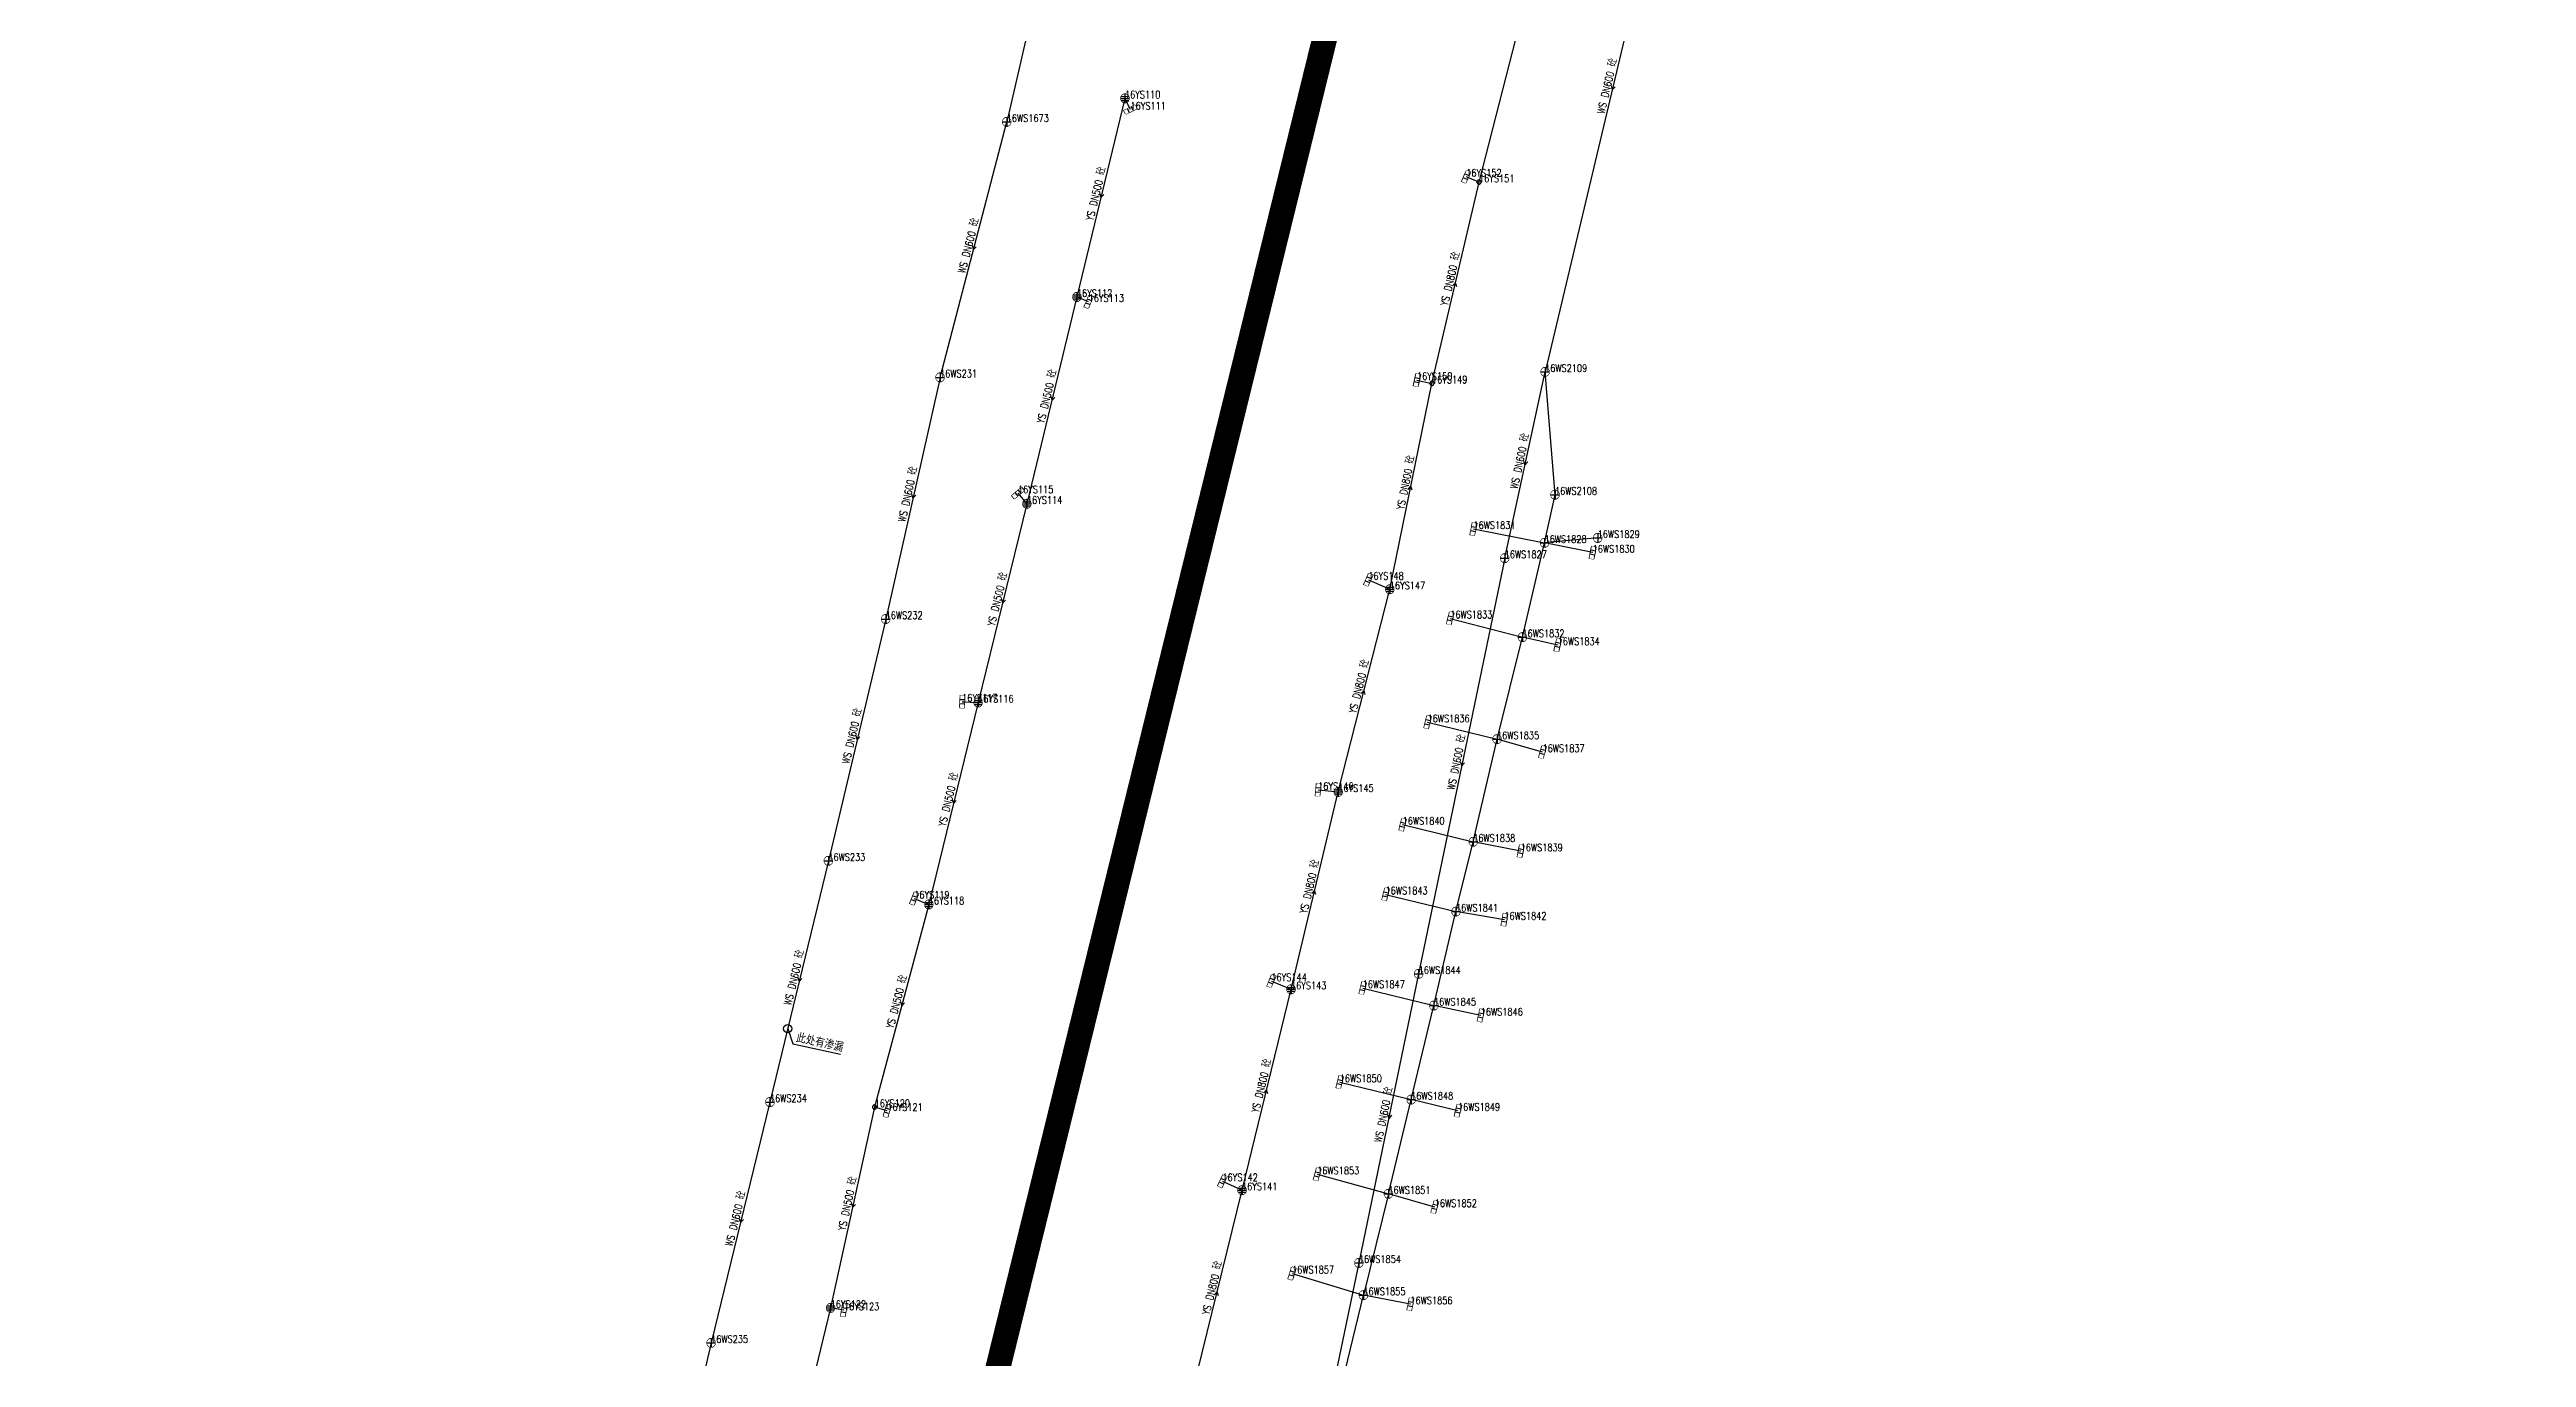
# Model space of a CAD drawing. Extents: x 78813 to 99477, y 2421021 to 2448125.
# Drawn here: x 83543.5 to 83841.4, y 2434695.5 to 2434852.7 of the extents above; entities that cross this region are included whole.
import ezdxf
from ezdxf.enums import TextEntityAlignment as Align

# ---------------------------------------------------------------- set-up
doc = ezdxf.new("R2010")
doc.units = 0
doc.set_wipeout_variables(frame=1)
doc.layers.get('0').update_dxf_attribs({"linetype": 'CONTINUOUS'})
for name, color, linetype in [('DX_WS', 16, 'CONTINUOUS'), ('DX_YS', 42, 'CONTINUOUS'), ('道路', 5, 'CONTINUOUS')]:
    doc.layers.add(name, color=color, linetype=linetype)
doc.layers.add('WSLINE', color=7, linetype='CONTINUOUS', true_color=0x7f0000)
doc.layers.add('YSLINE', color=7, linetype='CONTINUOUS', true_color=0xcc9900)
doc.styles.add('CcNameZT', font='txt.SHX', dxfattribs={"width": 0.8, "bigfont": 'HZTXT.SHX'})
doc.styles.get("Standard").update_dxf_attribs({"font": 'txt.shx', "bigfont": 'hztxt.shx'})

# ---------------------------------------------------------------- blocks, each defined once
blk = doc.blocks.new('PS污水井')
blk.add_lwpolyline([(1, 0), (1, 0.07), (0.99, 0.14), (0.98, 0.21), (0.96, 0.28), (0.94, 0.34), (0.91, 0.41), (0.88, 0.47), (0.85, 0.53), (0.81, 0.59), (0.77, 0.64), (0.72, 0.69), (0.67, 0.74), (0.62, 0.79), (0.56, 0.83), (0.5, 0.87), (0.44, 0.9), (0.37, 0.93), (0.31, 0.95), (0.24, 0.97), (0.17, 0.98), (0.1, 0.99), (0.03, 1), (-0.03, 1), (-0.1, 0.99), (-0.17, 0.98), (-0.24, 0.97), (-0.31, 0.95), (-0.37, 0.93), (-0.44, 0.9), (-0.5, 0.87), (-0.56, 0.83), (-0.62, 0.79), (-0.67, 0.74), (-0.72, 0.69), (-0.77, 0.64), (-0.81, 0.59), (-0.85, 0.53), (-0.88, 0.47), (-0.91, 0.41), (-0.94, 0.34), (-0.96, 0.28), (-0.98, 0.21), (-0.99, 0.14), (-1, 0.07), (-1, 0), (-1, -0.07), (-0.99, -0.14), (-0.98, -0.21), (-0.96, -0.28), (-0.94, -0.34), (-0.91, -0.41), (-0.88, -0.47), (-0.85, -0.53), (-0.81, -0.59), (-0.77, -0.64), (-0.72, -0.69), (-0.67, -0.74), (-0.62, -0.79), (-0.56, -0.83), (-0.5, -0.87), (-0.44, -0.9), (-0.37, -0.93), (-0.31, -0.95), (-0.24, -0.97), (-0.17, -0.98), (-0.1, -0.99), (-0.03, -1), (0.03, -1), (0.1, -0.99), (0.17, -0.98), (0.24, -0.97), (0.31, -0.95), (0.37, -0.93), (0.44, -0.9), (0.5, -0.87), (0.56, -0.83), (0.62, -0.79), (0.67, -0.74), (0.72, -0.69), (0.77, -0.64), (0.81, -0.59), (0.85, -0.53), (0.88, -0.47), (0.91, -0.41), (0.94, -0.34), (0.96, -0.28), (0.98, -0.21), (0.99, -0.14), (1, 0)], close=True)
blk.add_wipeout([(1, 0), (1, 0.07), (0.99, 0.14), (0.98, 0.21), (0.96, 0.28), (0.94, 0.34), (0.91, 0.41), (0.88, 0.47), (0.85, 0.53), (0.81, 0.59), (0.77, 0.64), (0.72, 0.69), (0.67, 0.74), (0.62, 0.79), (0.56, 0.83), (0.5, 0.87), (0.44, 0.9), (0.37, 0.93), (0.31, 0.95), (0.24, 0.97), (0.17, 0.98), (0.1, 0.99), (0.03, 1), (-0.03, 1), (-0.1, 0.99), (-0.17, 0.98), (-0.24, 0.97), (-0.31, 0.95), (-0.37, 0.93), (-0.44, 0.9), (-0.5, 0.87), (-0.56, 0.83), (-0.62, 0.79), (-0.67, 0.74), (-0.72, 0.69), (-0.77, 0.64), (-0.81, 0.59), (-0.85, 0.53), (-0.88, 0.47), (-0.91, 0.41), (-0.94, 0.34), (-0.96, 0.28), (-0.98, 0.21), (-0.99, 0.14), (-1, 0.07), (-1, 0), (-1, -0.07), (-0.99, -0.14), (-0.98, -0.21), (-0.96, -0.28), (-0.94, -0.34), (-0.91, -0.41), (-0.88, -0.47), (-0.85, -0.53), (-0.81, -0.59), (-0.77, -0.64), (-0.72, -0.69), (-0.67, -0.74), (-0.62, -0.79), (-0.56, -0.83), (-0.5, -0.87), (-0.44, -0.9), (-0.37, -0.93), (-0.31, -0.95), (-0.24, -0.97), (-0.17, -0.98), (-0.1, -0.99), (-0.03, -1), (0.03, -1), (0.1, -0.99), (0.17, -0.98), (0.24, -0.97), (0.31, -0.95), (0.37, -0.93), (0.44, -0.9), (0.5, -0.87), (0.56, -0.83), (0.62, -0.79), (0.67, -0.74), (0.72, -0.69), (0.77, -0.64), (0.81, -0.59), (0.85, -0.53), (0.88, -0.47), (0.91, -0.41), (0.94, -0.34), (0.96, -0.28), (0.98, -0.21), (0.99, -0.14)])
for p, q in [((-1, 0), (0, 0)), ((0, 1), (0, 0)), ((0, 0), (0, -1)), ((0, 0), (1, 0))]:
    blk.add_line(p, q)
blk = doc.blocks.new('GC546')
at = {"color": 0}
for p in [(0.866, 0.5), (0.866, -0.5)]:
    blk.add_line(p, (0, 0), dxfattribs=at)
blk = doc.blocks.new('PS污篦')
blk.add_lwpolyline([(-1.5, 0.5), (0, 0.5), (1.5, 0.5), (1.5, -0.5), (0, -0.5), (-1.5, -0.5)], close=True)
blk.add_wipeout([(-1.5, 0.5), (0, 0.5), (1.5, 0.5), (1.5, -0.5), (0, -0.5), (-1.5, -0.5)])
for p, q in [((-0.51, -0.5), (-0.51, 0.5)), ((0.49, -0.5), (0.49, 0.5))]:
    blk.add_line(p, q)
blk = doc.blocks.new('PS雨水井')
blk.add_lwpolyline([(1, 0), (1, 0.07), (0.99, 0.14), (0.98, 0.21), (0.96, 0.28), (0.94, 0.34), (0.91, 0.41), (0.88, 0.47), (0.85, 0.53), (0.81, 0.59), (0.77, 0.64), (0.72, 0.69), (0.67, 0.74), (0.62, 0.79), (0.56, 0.83), (0.5, 0.87), (0.44, 0.9), (0.37, 0.93), (0.31, 0.95), (0.24, 0.97), (0.17, 0.98), (0.1, 0.99), (0.03, 1), (-0.03, 1), (-0.1, 0.99), (-0.17, 0.98), (-0.24, 0.97), (-0.31, 0.95), (-0.37, 0.93), (-0.44, 0.9), (-0.5, 0.87), (-0.56, 0.83), (-0.62, 0.79), (-0.67, 0.74), (-0.72, 0.69), (-0.77, 0.64), (-0.81, 0.59), (-0.85, 0.53), (-0.88, 0.47), (-0.91, 0.41), (-0.94, 0.34), (-0.96, 0.28), (-0.98, 0.21), (-0.99, 0.14), (-1, 0.07), (-1, 0), (-1, -0.07), (-0.99, -0.14), (-0.98, -0.21), (-0.96, -0.28), (-0.94, -0.34), (-0.91, -0.41), (-0.88, -0.47), (-0.85, -0.53), (-0.81, -0.59), (-0.77, -0.64), (-0.72, -0.69), (-0.67, -0.74), (-0.62, -0.79), (-0.56, -0.83), (-0.5, -0.87), (-0.44, -0.9), (-0.37, -0.93), (-0.31, -0.95), (-0.24, -0.97), (-0.17, -0.98), (-0.1, -0.99), (-0.03, -1), (0.03, -1), (0.1, -0.99), (0.17, -0.98), (0.24, -0.97), (0.31, -0.95), (0.37, -0.93), (0.44, -0.9), (0.5, -0.87), (0.56, -0.83), (0.62, -0.79), (0.67, -0.74), (0.72, -0.69), (0.77, -0.64), (0.81, -0.59), (0.85, -0.53), (0.88, -0.47), (0.91, -0.41), (0.94, -0.34), (0.96, -0.28), (0.98, -0.21), (0.99, -0.14), (1, 0)], close=True)
blk.add_wipeout([(1, 0), (1, 0.07), (0.99, 0.14), (0.98, 0.21), (0.96, 0.28), (0.94, 0.34), (0.91, 0.41), (0.88, 0.47), (0.85, 0.53), (0.81, 0.59), (0.77, 0.64), (0.72, 0.69), (0.67, 0.74), (0.62, 0.79), (0.56, 0.83), (0.5, 0.87), (0.44, 0.9), (0.37, 0.93), (0.31, 0.95), (0.24, 0.97), (0.17, 0.98), (0.1, 0.99), (0.03, 1), (-0.03, 1), (-0.1, 0.99), (-0.17, 0.98), (-0.24, 0.97), (-0.31, 0.95), (-0.37, 0.93), (-0.44, 0.9), (-0.5, 0.87), (-0.56, 0.83), (-0.62, 0.79), (-0.67, 0.74), (-0.72, 0.69), (-0.77, 0.64), (-0.81, 0.59), (-0.85, 0.53), (-0.88, 0.47), (-0.91, 0.41), (-0.94, 0.34), (-0.96, 0.28), (-0.98, 0.21), (-0.99, 0.14), (-1, 0.07), (-1, 0), (-1, -0.07), (-0.99, -0.14), (-0.98, -0.21), (-0.96, -0.28), (-0.94, -0.34), (-0.91, -0.41), (-0.88, -0.47), (-0.85, -0.53), (-0.81, -0.59), (-0.77, -0.64), (-0.72, -0.69), (-0.67, -0.74), (-0.62, -0.79), (-0.56, -0.83), (-0.5, -0.87), (-0.44, -0.9), (-0.37, -0.93), (-0.31, -0.95), (-0.24, -0.97), (-0.17, -0.98), (-0.1, -0.99), (-0.03, -1), (0.03, -1), (0.1, -0.99), (0.17, -0.98), (0.24, -0.97), (0.31, -0.95), (0.37, -0.93), (0.44, -0.9), (0.5, -0.87), (0.56, -0.83), (0.62, -0.79), (0.67, -0.74), (0.72, -0.69), (0.77, -0.64), (0.81, -0.59), (0.85, -0.53), (0.88, -0.47), (0.91, -0.41), (0.94, -0.34), (0.96, -0.28), (0.98, -0.21), (0.99, -0.14)])
for p, q in [((-1, 0), (0, 0)), ((-0.88, 0.48), (0, 0.47)), ((0, 1), (0, 0)), ((0, 0.47), (0.88, 0.47)), ((0, 0), (0, -1)), ((0, 0), (1, 0)), ((-0.88, -0.48), (0, -0.48)), ((0, -0.48), (0.88, -0.48))]:
    blk.add_line(p, q)
blk = doc.blocks.new('PS管线点')
blk.add_wipeout([(0.5, 0), (0.5, 0.03), (0.5, 0.07), (0.49, 0.1), (0.48, 0.14), (0.47, 0.17), (0.46, 0.2), (0.44, 0.23), (0.42, 0.26), (0.4, 0.29), (0.38, 0.32), (0.36, 0.35), (0.33, 0.37), (0.31, 0.39), (0.28, 0.41), (0.25, 0.43), (0.22, 0.45), (0.19, 0.46), (0.15, 0.48), (0.12, 0.49), (0.09, 0.49), (0.05, 0.5), (0.02, 0.5), (-0.02, 0.5), (-0.05, 0.5), (-0.09, 0.49), (-0.12, 0.49), (-0.15, 0.48), (-0.19, 0.46), (-0.22, 0.45), (-0.25, 0.43), (-0.28, 0.41), (-0.31, 0.39), (-0.33, 0.37), (-0.36, 0.35), (-0.38, 0.32), (-0.4, 0.29), (-0.42, 0.26), (-0.44, 0.23), (-0.46, 0.2), (-0.47, 0.17), (-0.48, 0.14), (-0.49, 0.1), (-0.5, 0.07), (-0.5, 0.03), (-0.5, 0), (-0.5, -0.03), (-0.5, -0.07), (-0.49, -0.1), (-0.48, -0.14), (-0.47, -0.17), (-0.46, -0.2), (-0.44, -0.23), (-0.42, -0.26), (-0.4, -0.29), (-0.38, -0.32), (-0.36, -0.35), (-0.33, -0.37), (-0.31, -0.39), (-0.28, -0.41), (-0.25, -0.43), (-0.22, -0.45), (-0.19, -0.46), (-0.15, -0.48), (-0.12, -0.49), (-0.09, -0.49), (-0.05, -0.5), (-0.02, -0.5), (0.02, -0.5), (0.05, -0.5), (0.09, -0.49), (0.12, -0.49), (0.15, -0.48), (0.19, -0.46), (0.22, -0.45), (0.25, -0.43), (0.28, -0.41), (0.31, -0.39), (0.33, -0.37), (0.36, -0.35), (0.38, -0.32), (0.4, -0.29), (0.42, -0.26), (0.44, -0.23), (0.46, -0.2), (0.47, -0.17), (0.48, -0.14), (0.49, -0.1), (0.5, -0.07)])
blk.add_lwpolyline([(0.5, 0), (0.5, 0.03), (0.5, 0.07), (0.49, 0.1), (0.48, 0.14), (0.47, 0.17), (0.46, 0.2), (0.44, 0.23), (0.42, 0.26), (0.4, 0.29), (0.38, 0.32), (0.36, 0.35), (0.33, 0.37), (0.31, 0.39), (0.28, 0.41), (0.25, 0.43), (0.22, 0.45), (0.19, 0.46), (0.15, 0.48), (0.12, 0.49), (0.09, 0.49), (0.05, 0.5), (0.02, 0.5), (-0.02, 0.5), (-0.05, 0.5), (-0.09, 0.49), (-0.12, 0.49), (-0.15, 0.48), (-0.19, 0.46), (-0.22, 0.45), (-0.25, 0.43), (-0.28, 0.41), (-0.31, 0.39), (-0.33, 0.37), (-0.36, 0.35), (-0.38, 0.32), (-0.4, 0.29), (-0.42, 0.26), (-0.44, 0.23), (-0.46, 0.2), (-0.47, 0.17), (-0.48, 0.14), (-0.49, 0.1), (-0.5, 0.07), (-0.5, 0.03), (-0.5, 0), (-0.5, -0.03), (-0.5, -0.07), (-0.49, -0.1), (-0.48, -0.14), (-0.47, -0.17), (-0.46, -0.2), (-0.44, -0.23), (-0.42, -0.26), (-0.4, -0.29), (-0.38, -0.32), (-0.36, -0.35), (-0.33, -0.37), (-0.31, -0.39), (-0.28, -0.41), (-0.25, -0.43), (-0.22, -0.45), (-0.19, -0.46), (-0.15, -0.48), (-0.12, -0.49), (-0.09, -0.49), (-0.05, -0.5), (-0.02, -0.5), (0.02, -0.5), (0.05, -0.5), (0.09, -0.49), (0.12, -0.49), (0.15, -0.48), (0.19, -0.46), (0.22, -0.45), (0.25, -0.43), (0.28, -0.41), (0.31, -0.39), (0.33, -0.37), (0.36, -0.35), (0.38, -0.32), (0.4, -0.29), (0.42, -0.26), (0.44, -0.23), (0.46, -0.2), (0.47, -0.17), (0.48, -0.14), (0.49, -0.1), (0.5, -0.07), (0.5, 0)], close=True)
blk = doc.blocks.new('PS雨篦')
blk.add_lwpolyline([(-1.5, 0.5), (0, 0.5), (1.5, 0.5), (1.5, -0.5), (0, -0.5), (-1.5, -0.5)], close=True)
blk.add_wipeout([(-1.5, 0.5), (0, 0.5), (1.5, 0.5), (1.5, -0.5), (0, -0.5), (-1.5, -0.5)])
for p, q in [((-0.51, -0.5), (-0.51, 0.5)), ((0.49, -0.5), (0.49, 0.5))]:
    blk.add_line(p, q)

msp = doc.modelspace()

# ---------------------------------------------------------------- linework, layer by layer
at = {"color": 6, "linetype": 'Continuous'}
for p, q in [((83632.28, 2434735, -0.94), (83632.91, 2434733.17, -0.26)), ((83632.91, 2434733.17, -0.26), (83638.63, 2434731.93))]:
    msp.add_line(p, q, dxfattribs=at)
msp.add_circle((83632.28, 2434735, -0.94), 0.496, dxfattribs=at)

# ---------------------------------------------------------------- block references
at = {"layer": 'DX_WS', "yscale": 0.5, "zscale": 0.5}
for name, p, xscale, rotation in [('GC546', (83731.44, 2434847.89, -0.71), 0.5000000000889677, 76.60468462877303), ('GC546', (83654.61, 2434828.68, -0.65), 0.4999999998626045, 75.36538322681754), ('GC546', (83720.94, 2434802.78, -0.97), 0.4999999999107229, 77.75423519792353), ('GC546', (83647.33, 2434798.79, -0.83), 0.4999999997737988, 77.32224345451044), ('PS污篦', (83714.75, 2434795.09, 2.95), 0.4999999998154245, 258.9234844076522), ('PS污篦', (83711.96, 2434784.34, 2.87), 0.5000000001970698, 255.432092755901), ('PS污篦', (83724.88, 2434781.13, 3.23), 0.5000000000081146, 77.35400271921374), ('GC546', (83640.62, 2434769.72, -0.91), 0.4999999999516196, 76.67011725786159), ('PS污篦', (83709.23, 2434771.85, 3.27), 0.5000000000026388, 256.2804116882166), ('PS污篦', (83723.06, 2434768.26, 3.26), 0.5000000000086102, 74.26075788134482), ('GC546', (83713.33, 2434766.58, -1.05), 0.4999999997759879, 78.31172978856736), ('PS污篦', (83706.23, 2434759.54, 3.23), 0.5000000000716379, 256.276888537053), ('PS污篦', (83720.43, 2434756.33, 3.3), 0.5000000000420075, 78.7441274194836), ('PS污篦', (83704.18, 2434751.15, 3.28), 0.5000000001801473, 256.2810445150184), ('PS污篦', (83718.47, 2434748.1, 3.3), 0.5000000000643938, 80.4610664043392), ('GC546', (83633.65, 2434740.67, -0.93), 0.4999999998004251, 76.36497961357121), ('PS污篦', (83701.43, 2434739.88, 3.35), 0.5000000000453879, 256.2787297468601), ('PS污篦', (83715.63, 2434736.58, 3.3), 0.499999999888696, 77.91706063812435), ('PS污篦', (83698.67, 2434728.57, 3.3), 0.4999999998050123, 256.279532099212), ('PS污篦', (83712.89, 2434725.13, 3.31), 0.5000000000238137, 76.59008544688828), ('GC546', (83704.57, 2434724.21, -1.13), 0.4999999998265895, 78.30441588933284), ('PS污篦', (83695.96, 2434717.48, 3.12), 0.5000000000244574, 254.6877004654815), ('PS污篦', (83710.1, 2434713.55, 3.27), 0.5000000000685244, 74.09667646100345), ('GC546', (83626.6, 2434711.69, -0.99), 0.5000000000645641, 76.28074239780341), ('PS污篦', (83692.93, 2434705.56, 3.17), 0.4999999997947944, 253.0860352310109), ('PS污篦', (83707.17, 2434701.86, 3.27), 0.50000000004085, 79.10733815422586)]:
    msp.add_blockref(name, p, dxfattribs=dict(at, xscale=xscale, rotation=rotation))
at = {"layer": 'DX_WS', "xscale": 0.5, "yscale": 0.5, "zscale": 0.5}
for p in [(83658.62, 2434844.04, -0.59), (83650.6, 2434813.32, -0.76), (83723.37, 2434813.98, -0.89), (83724.56, 2434799.21, 1.92), (83729.69, 2434794.01, 2.77), (83718.51, 2434791.58, -1.05), (83723.3, 2434793.42, 2.37), (83644.06, 2434784.26, -0.93), (83720.64, 2434782.08, 2.61), (83717.59, 2434769.81, 2.69), (83637.17, 2434755.18, -0.89), (83714.72, 2434757.47, 2.62), (83712.65, 2434749.08, 2.73), (83708.16, 2434741.59, -1.06), (83710, 2434737.78, 2.77), (83630.14, 2434726.17, -0.95), (83707.26, 2434726.47, 2.88), (83704.52, 2434715.14, 2.75), (83700.97, 2434706.83, -1.02), (83701.51, 2434702.95, 2.75), (83623.07, 2434697.21, -0.84)]:
    msp.add_blockref('PS污水井', p, dxfattribs=at)
at = {"layer": 'DX_YS', "xscale": 0.5, "yscale": 0.5, "zscale": 0.5}
for name, p in [('PS雨水井', (83672.84, 2434846.87, 2.07)), ('PS管线点', (83715.42, 2434836.8, 1.68)), ('PS雨水井', (83667.06, 2434822.99, 2.01)), ('PS管线点', (83709.76, 2434812.6, 1.74)), ('PS雨水井', (83661.04, 2434798.12, 2.1)), ('PS雨水井', (83704.69, 2434787.84, 1.83)), ('PS雨水井', (83655.18, 2434774.22, 1.99)), ('PS雨水井', (83698.49, 2434763.47, 1.86)), ('PS雨水井', (83649.25, 2434749.94, 1.84)), ('PS雨水井', (83692.81, 2434739.73, 2.01)), ('PS管线点', (83642.73, 2434725.57, 1.72)), ('PS雨水井', (83686.92, 2434715.57, 2.01)), ('PS雨水井', (83637.44, 2434701.42, 1.75))]:
    msp.add_blockref(name, p, dxfattribs=at)
at = {"layer": 'DX_YS', "yscale": 0.5, "zscale": 0.5}
for name, p, xscale, rotation in [('GC546', (83669.95, 2434834.93, 2.02), 0.5000000001229257, 76.40033475457078), ('GC546', (83712.59, 2434824.7, 1.71), 0.4999999998220857, 256.82047290041), ('GC546', (83664.05, 2434810.55, 2.06), 0.5000000000066174, 76.39661401732727), ('GC546', (83707.22, 2434800.22, 1.79), 0.4999999998355286, 258.434871979358), ('PS雨篦', (83702.11, 2434788.99, 2.61), 0.4999999998471566, 246.097316542594), ('GC546', (83658.11, 2434786.17, 2.05), 0.5000000000093223, 76.21443561350016), ('GC546', (83701.59, 2434775.66, 1.85), 0.499999999875834, 255.725607966673), ('PS雨篦', (83696.07, 2434763.71, 2.83), 0.5000000001363655, 264.4346608283827), ('GC546', (83652.21, 2434762.08, 1.89), 0.5000000001411136, 76.27407667502906), ('GC546', (83695.65, 2434751.6, 1.93), 0.4999999999604621, 256.5592258940552), ('GC546', (83645.99, 2434737.76, 1.78), 0.4999999998568611, 75.032302912612), ('GC546', (83689.87, 2434727.65, 2), 0.5000000000928755, 256.2918376857216), ('GC546', (83640.09, 2434713.49, 1.72), 0.5000000001554068, 77.64916796038024), ('GC546', (83683.93, 2434703.35, 2.04), 0.4999999998233859, 256.2656968660455)]:
    msp.add_blockref(name, p, dxfattribs=dict(at, xscale=xscale, rotation=rotation))

# ---------------------------------------------------------------- texts
at = {"color": 6, "linetype": 'Continuous', "insert": (83633.44, 2434734.4), "char_height": 1, "attachment_point": 1, "rotation": 347.4835}
msp.add_mtext('此处有渗漏', dxfattribs=at)
at = {"layer": 'DX_WS', "style": 'CcNameZT', "width": 0.8}
for rotation, p in [(76.6047, (83731.2, 2434847.95, -0.55)), (75.3654, (83654.37, 2434828.74, -0.55)), (77.7542, (83720.69, 2434802.84, -0.89)), (77.3222, (83647.09, 2434798.85, -0.76)), (76.6701, (83640.38, 2434769.78, -0.93)), (78.3117, (83713.09, 2434766.64, -1.05)), (76.365, (83633.41, 2434740.73, -0.89)), (78.3044, (83704.32, 2434724.26, -1.06)), (76.2807, (83626.36, 2434711.74, -0.95))]:
    msp.add_text(' WS DN600 砼', height=0.9, rotation=rotation, dxfattribs=at).set_placement(p, align=Align.CENTER)
at = {"layer": 'DX_YS', "style": 'CcNameZT', "width": 0.8}
for s, rotation, p in [(' YS DN500 砼', 76.4003, (83669.71, 2434834.99, 2.07)), (' YS DN800 砼', 76.8205, (83712.34, 2434824.76, 1.74)), (' YS DN500 砼', 76.3966, (83663.81, 2434810.61, 2.01)), (' YS DN800 砼', 78.4349, (83706.98, 2434800.27, 1.83)), (' YS DN500 砼', 76.2144, (83657.87, 2434786.23, 2.1)), (' YS DN800 砼', 75.7256, (83701.35, 2434775.72, 1.86)), (' YS DN500 砼', 76.2741, (83651.97, 2434762.14, 1.99)), (' YS DN800 砼', 76.5592, (83695.41, 2434751.66, 2.01)), (' YS DN500 砼', 75.0323, (83645.75, 2434737.82, 1.84)), (' YS DN800 砼', 76.2918, (83689.62, 2434727.71, 2.01)), (' YS DN500 砼', 77.6492, (83639.84, 2434713.55, 1.72)), (' YS DN800 砼', 76.2657, (83683.69, 2434703.4, 2.06))]:
    msp.add_text(s, height=0.9, rotation=rotation, dxfattribs=at).set_placement(p, align=Align.CENTER)

# ---------------------------------------------------------------- next in the draw order: linework, layer by layer
at = {"layer": 'WSLINE'}
for p, q in [((83739.52, 2434881.79, -0.55), (83723.37, 2434813.98, -0.87)), ((83664.38, 2434869.01, -0.6), (83658.62, 2434844.04, -0.59)), ((83650.6, 2434813.32, -0.75), (83658.62, 2434844.04, -0.55)), ((83650.6, 2434813.32, -0.76), (83644.06, 2434784.26, -0.91)), ((83718.51, 2434791.58, -1.05), (83723.37, 2434813.98, -0.89)), ((83724.56, 2434799.21, 1.92), (83723.37, 2434813.98, 2.09)), ((83723.3, 2434793.42, 2.37), (83724.56, 2434799.21, 1.92)), ((83714.75, 2434795.09, 2.95), (83723.3, 2434793.42, 2.56)), ((83718.51, 2434791.58, -1.05), (83708.16, 2434741.59, -1.06)), ((83720.64, 2434782.08, 2.61), (83723.3, 2434793.42, 2.36)), ((83644.06, 2434784.26, -0.93), (83637.17, 2434755.18, -0.88)), ((83711.96, 2434784.34, 2.87), (83720.64, 2434782.08, 2.82)), ((83717.59, 2434769.81, 2.69), (83720.64, 2434782.08, 2.54)), ((83724.88, 2434781.13, 3.23), (83720.64, 2434782.08, 2.74)), ((83709.23, 2434771.85, 3.27), (83717.59, 2434769.81, 3.01)), ((83714.72, 2434757.47, 2.62), (83717.59, 2434769.81, 2.59)), ((83723.06, 2434768.26, 3.26), (83717.59, 2434769.81, 2.95)), ((83706.23, 2434759.54, 3.23), (83714.72, 2434757.47, 2.89)), ((83712.65, 2434749.08, 2.73), (83714.72, 2434757.47, 2.57)), ((83720.43, 2434756.33, 3.3), (83714.72, 2434757.47, 2.9)), ((83637.17, 2434755.18, -0.89), (83630.14, 2434726.17, -0.96)), ((83704.18, 2434751.15, 3.28), (83712.65, 2434749.08, 2.93)), ((83710, 2434737.78, 2.77), (83712.65, 2434749.08, 2.74)), ((83718.47, 2434748.1, 3.3), (83712.65, 2434749.08, 2.87)), ((83708.16, 2434741.59, -1.06), (83700.97, 2434706.83, -1.2)), ((83701.43, 2434739.88, 3.35), (83710, 2434737.78, 2.98)), ((83707.26, 2434726.47, 2.88), (83710, 2434737.78, 2.79)), ((83715.63, 2434736.58, 3.3), (83710, 2434737.78, 2.89)), ((83698.67, 2434728.57, 3.3), (83707.26, 2434726.47, 2.95)), ((83630.14, 2434726.17, -0.95), (83623.07, 2434697.21, -1.03)), ((83704.52, 2434715.14, 2.75), (83707.26, 2434726.47, 2.75)), ((83712.89, 2434725.13, 3.31), (83707.26, 2434726.47, 3)), ((83695.96, 2434717.48, 3.12), (83704.52, 2434715.14, 2.87)), ((83704.52, 2434715.14, 2.65), (83701.51, 2434702.95, 2.75)), ((83710.1, 2434713.55, 3.27), (83704.52, 2434715.14, 2.81)), ((83700.97, 2434706.83, -1.02), (83677.62, 2434594.74, -1.07)), ((83692.93, 2434705.56, 3.17), (83701.51, 2434702.95, 2.95)), ((83698.67, 2434691.21, 2.86), (83701.51, 2434702.95, 2.68)), ((83707.17, 2434701.86, 3.27), (83701.51, 2434702.95, 2.99)), ((83623.07, 2434697.21, -0.84), (83616.32, 2434668.13, -1.25))]:
    msp.add_line(p, q, dxfattribs=at)
at = {"layer": 'YSLINE'}
for p, q in [((83702.11, 2434788.99, 2.61), (83704.69, 2434787.84, 2.18)), ((83698.49, 2434763.47, 1.86), (83704.69, 2434787.84, 1.83)), ((83692.81, 2434739.73, 2.01), (83698.49, 2434763.47, 1.85)), ((83696.07, 2434763.71, 2.83), (83698.49, 2434763.47, 2.27))]:
    msp.add_line(p, q, dxfattribs=at)

# ---------------------------------------------------------------- next in the draw order: block references
at = {"layer": 'DX_WS', "xscale": 0.4999999999769638, "yscale": 0.5, "zscale": 0.5, "rotation": 78.51875174944614}
msp.add_blockref('PS污篦', (83729.09, 2434792.24, 3.15), dxfattribs=at)
at = {"layer": 'DX_YS', "yscale": 0.5, "zscale": 0.5}
for p, xscale, rotation in [((83673.5, 2434845.52, 2.42), 0.500000000080207, 26.15737982991026), ((83713.88, 2434837.46, 2.77), 0.4999999999637452, 246.7163145769089), ((83668.47, 2434822.4, 2.65), 0.4999999999917755, 67.28478182725127), ((83707.96, 2434813, 2.89), 0.4999999998155409, 257.674247949158), ((83659.97, 2434799.39, 2.52), 0.4999999999251552, 220.1856809977891), ((83653.26, 2434774.32, 2.32), 0.500000000087298, 266.9027285890135), ((83647.49, 2434750.65, 2.35), 0.5000000001922078, 248.0919050401459), ((83690.45, 2434740.72, 2.83), 0.4999999998365288, 247.2616419606557), ((83644.25, 2434725.11, 2.64), 0.5000000001303416, 73.27656721818117), ((83684.56, 2434716.66, 2.81), 0.4999999998022666, 245.3496899852167), ((83639.03, 2434701.13, 2.6), 0.5000000001253077, 79.86034381947601)]:
    msp.add_blockref('PS雨篦', p, dxfattribs=dict(at, xscale=xscale, rotation=rotation))

# ---------------------------------------------------------------- next in the draw order: texts
at = {"layer": 'DX_WS', "width": 0.8}
for s, p in [('16WS1673', (83658.62, 2434844.04, -0.59)), ('16WS2109', (83723.37, 2434813.98, -0.89)), ('16WS231', (83650.6, 2434813.32, -0.76)), ('16WS2108', (83724.56, 2434799.21, 1.92)), ('16WS1831', (83714.75, 2434795.09, 2.95)), ('16WS1827', (83718.51, 2434791.58, -1.05)), ('16WS232', (83644.06, 2434784.26, -0.93)), ('16WS1833', (83711.96, 2434784.34, 2.87)), ('16WS1832', (83720.64, 2434782.08, 2.61)), ('16WS1834', (83724.88, 2434781.13, 3.23)), ('16WS1836', (83709.23, 2434771.85, 3.27)), ('16WS1835', (83717.59, 2434769.81, 2.69)), ('16WS1837', (83723.06, 2434768.26, 3.26)), ('16WS1840', (83706.23, 2434759.54, 3.23)), ('16WS1838', (83714.72, 2434757.47, 2.62)), ('16WS233', (83637.17, 2434755.18, -0.89)), ('16WS1839', (83720.43, 2434756.33, 3.3)), ('16WS1843', (83704.18, 2434751.15, 3.28)), ('16WS1841', (83712.65, 2434749.08, 2.73)), ('16WS1842', (83718.47, 2434748.1, 3.3)), ('16WS1847', (83701.43, 2434739.88, 3.35)), ('16WS1844', (83708.16, 2434741.59, -1.06)), ('16WS1845', (83710, 2434737.78, 2.77)), ('16WS1846', (83715.63, 2434736.58, 3.3)), ('16WS1850', (83698.67, 2434728.57, 3.3)), ('16WS234', (83630.14, 2434726.17, -0.95)), ('16WS1848', (83707.26, 2434726.47, 2.88)), ('16WS1849', (83712.89, 2434725.13, 3.31)), ('16WS1853', (83695.96, 2434717.48, 3.12)), ('16WS1851', (83704.52, 2434715.14, 2.75)), ('16WS1852', (83710.1, 2434713.55, 3.27)), ('16WS1854', (83700.97, 2434706.83, -1.02)), ('16WS1857', (83692.93, 2434705.56, 3.17)), ('16WS1855', (83701.51, 2434702.95, 2.75)), ('16WS1856', (83707.17, 2434701.86, 3.27)), ('16WS235', (83623.07, 2434697.21, -0.84))]:
    msp.add_text(s, height=0.9, dxfattribs=at).set_placement(p)
at = {"layer": 'DX_YS', "width": 0.8}
for s, p in [('16YS149', (83709.76, 2434812.6, 1.74)), ('16YS148', (83702.11, 2434788.99, 2.61)), ('16YS147', (83704.69, 2434787.84, 1.83)), ('16YS116', (83655.18, 2434774.22, 1.99)), ('16YS146', (83696.07, 2434763.71, 2.83)), ('16YS145', (83698.49, 2434763.47, 1.86)), ('16YS143', (83692.81, 2434739.73, 2.01)), ('16YS141', (83686.92, 2434715.57, 2.01))]:
    msp.add_text(s, height=0.9, dxfattribs=at).set_placement(p)

# ---------------------------------------------------------------- next in the draw order: linework, layer by layer
at = {"layer": 'WSLINE'}
for p, q in [((83729.69, 2434794.01, 2.77), (83723.3, 2434793.42, 2.66)), ((83729.09, 2434792.24, 3.15), (83723.3, 2434793.42, 2.6))]:
    msp.add_line(p, q, dxfattribs=at)
at = {"layer": 'YSLINE'}
for p, q in [((83715.42, 2434836.8, 1.68), (83727.22, 2434882.79, 1.34)), ((83672.84, 2434846.87, 2.07), (83667.06, 2434822.99, 1.96)), ((83673.5, 2434845.52, 2.42), (83672.84, 2434846.87, 2.07)), ((83709.76, 2434812.6, 1.74), (83715.42, 2434836.8, 1.68)), ((83713.88, 2434837.46, 2.77), (83715.42, 2434836.8, 1.88)), ((83667.06, 2434822.99, 2.01), (83661.04, 2434798.12, 2.1)), ((83668.47, 2434822.4, 2.65), (83667.06, 2434822.99, 2.44)), ((83704.69, 2434787.84, 1.83), (83709.76, 2434812.6, 1.74)), ((83707.96, 2434813, 2.89), (83709.76, 2434812.6, 1.74)), ((83661.04, 2434798.12, 2.1), (83655.18, 2434774.22, 2)), ((83659.97, 2434799.39, 2.52), (83661.04, 2434798.12, 2.38)), ((83655.18, 2434774.22, 1.99), (83649.25, 2434749.94, 1.8)), ((83653.26, 2434774.32, 2.32), (83655.18, 2434774.22, 2.17)), ((83649.25, 2434749.94, 1.84), (83642.73, 2434725.57, 1.72)), ((83647.49, 2434750.65, 2.35), (83649.25, 2434749.94, 2.15)), ((83690.45, 2434740.72, 2.83), (83692.81, 2434739.73, 2.42)), ((83686.92, 2434715.57, 2.01), (83692.81, 2434739.73, 1.99)), ((83642.73, 2434725.57, 1.72), (83637.44, 2434701.42, 1.73)), ((83644.25, 2434725.11, 2.64), (83642.73, 2434725.57, 1.72)), ((83684.56, 2434716.66, 2.81), (83686.92, 2434715.57, 2.5)), ((83680.94, 2434691.12, 2.06), (83686.92, 2434715.57, 2.03)), ((83637.44, 2434701.42, 1.75), (83631.56, 2434677.26, 1.79)), ((83639.03, 2434701.13, 2.6), (83637.44, 2434701.42, 2.41))]:
    msp.add_line(p, q, dxfattribs=at)
at = {"layer": '道路', "const_width": 3, "flags": 128}
msp.add_lwpolyline([(83418.46, 2432865.07), (83441.04, 2433213.59), (83473.57, 2433610.88), (83496.48, 2433845.36), (83522.69, 2434043.71), (83551.59, 2434225.41), (83632.54, 2434592.44), (83704.48, 2434885.07), (83814.73, 2435350.43), (83853.16, 2435485.68), (83922.04, 2435775.53), (84014.38, 2436152.15), (84026.75, 2436212.72), (84117.9, 2436534.7), (84191.62, 2436733.72), (84286.43, 2436958.63), (84364.79, 2437129.17), (84510.06, 2437396.11), (84629.95, 2437590.16), (84907.59, 2437968.04), (85036.71, 2438125.29), (85280.2, 2438417.61)], dxfattribs=at)

# ---------------------------------------------------------------- next in the draw order: texts
at = {"layer": 'DX_WS', "width": 0.8}
for s, p in [('16WS1828', (83723.3, 2434793.42, 2.37)), ('16WS1829', (83729.69, 2434794.01, 2.77)), ('16WS1830', (83729.09, 2434792.24, 3.15))]:
    msp.add_text(s, height=0.9, dxfattribs=at).set_placement(p)
at = {"layer": 'DX_YS', "width": 0.8}
for s, p in [('16YS110', (83672.84, 2434846.87, 2.07)), ('16YS111', (83673.5, 2434845.52, 2.42)), ('16YS152', (83713.88, 2434837.46, 2.77)), ('16YS151', (83715.42, 2434836.8, 1.68)), ('16YS112', (83667.06, 2434822.99, 2.01)), ('16YS113', (83668.47, 2434822.4, 2.65)), ('16YS150', (83707.96, 2434813, 2.89)), ('16YS115', (83659.97, 2434799.39, 2.52)), ('16YS114', (83661.04, 2434798.12, 2.1)), ('16YS117', (83653.26, 2434774.32, 2.32)), ('16YS119', (83647.49, 2434750.65, 2.35)), ('16YS118', (83649.25, 2434749.94, 1.84)), ('16YS144', (83690.45, 2434740.72, 2.83)), ('16YS120', (83642.73, 2434725.57, 1.72)), ('16YS121', (83644.25, 2434725.11, 2.64)), ('16YS142', (83684.56, 2434716.66, 2.81)), ('16YS122', (83637.44, 2434701.42, 1.75)), ('16YS123', (83639.03, 2434701.13, 2.6))]:
    msp.add_text(s, height=0.9, dxfattribs=at).set_placement(p)

doc.saveas('drawing.dxf')
